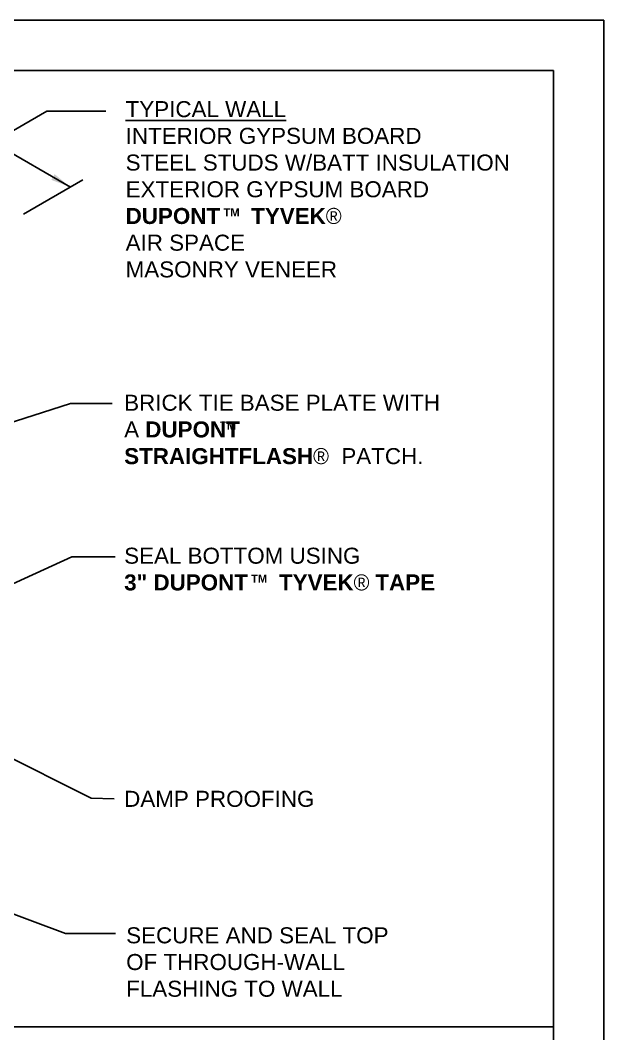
# Model space of a CAD drawing. Extents: x 27.5 to 78.5, y 3.2 to 69.2.
# Drawn here: x 61.04 to 78.52, y 38.82 to 69.18 of the extents above; entities that cross this region are included whole.
import ezdxf

# ---------------------------------------------------------------- set-up
doc = ezdxf.new("R2010")
doc.units = 0
doc.header["$LTSCALE"] = 1.5
doc.header["$MEASUREMENT"] = 0
doc.layers.get('DEFPOINTS').update_dxf_attribs({"linetype": 'CONTINUOUS'})
for name, color, linetype in [('8X11-TTB$0$B', 5, 'CONTINUOUS'), ('TEXT', 7, 'CONTINUOUS'), ('TITLE', 7, 'CONTINUOUS')]:
    doc.layers.add(name, color=color, linetype=linetype)
doc.styles.add('DETAILS', font='sanss___.ttf', dxfattribs={"height": 1})
doc.dimstyles.new('TYVEKDETAILS', dxfattribs={"dimscale": 6, "dimtxt": 1.5, "dimasz": 0.1, "dimexe": 0.75, "dimexo": 0.75, "dimgap": 0.75, "dimtad": 0, "dimtih": 1, "dimtoh": 1, "dimdec": 4, "dimzin": 0, "dimtxsty": 'DETAILS', "dimcen": 0.0625, "dimazin": 3, "dimtfac": 1, "dimtdec": 4, "dimtofl": 0, "dimtmove": 0, "dimatfit": 3, "dimtolj": 1, "dimtzin": 0})

msp = doc.modelspace()

# ---------------------------------------------------------------- linework, layer by layer
at = {"layer": '8X11-TTB$0$B', "color": 7}
for p, q in [((29.018, 67.679), (77.018, 67.679)), ((77.018, 67.679), (77.018, 4.679))]:
    msp.add_line(p, q, dxfattribs=at)
at = {"layer": 'DEFPOINTS'}
for p, q in [((27.518, 69.179), (78.518, 69.179)), ((78.518, 69.179), (78.518, 3.179))]:
    msp.add_line(p, q, dxfattribs=at)
at = {"layer": 'TEXT'}
for p, q in [((60.212, 65.524), (61.831, 66.458)), ((61.831, 66.458), (63.605, 66.455)), ((61.136, 63.373), (62.913, 64.4)), ((63.156, 45.872), (63.854, 45.858))]:
    msp.add_line(p, q, dxfattribs=at)
at = {"layer": 'TITLE', "linetype": 'CONTINUOUS'}
msp.add_line((77.018, 39.025), (29.018, 39.025), dxfattribs=at)

# ---------------------------------------------------------------- texts
at = {"layer": 'TEXT', "attachment_point": 4, "style": 'DETAILS'}
for s, insert, char_height in [('{\\fArial|b0|i0|c0|p34;\\LTYPICAL WALL\\P}INTERIOR GYPSUM BOARD\\PSTEEL STUDS W/BATT INSULATION\\PEXTERIOR GYPSUM BOARD\\P{\\fArial|b1|i0|c0|p34;DUPONT     TYVEK\\fSymbol|b0|i0|c2|p18;â \\P\\fArial|b0|i0|c0|p34;AIR SPACE\\PMASONRY VENEER}', (64.194, 64.113), 0.48), ('{\\fSansSerif|b1|i0|c2|p2;TM}', (67.125, 63.422), 0.24), ('{\\fSansSerif|b1|i0|c2|p2;TM}', (67.021, 57.038), 0.24), ('{\\fSansSerif|b1|i0|c2|p2;TM}', (67.952, 52.453), 0.24), ('DAMP PROOFING', (64.15, 45.851), 0.48), ('SECURE AND SEAL TOP\\POF THROUGH-WALL \\PFLASHING TO WALL', (64.21, 40.962), 0.48)]:
    msp.add_mtext(s, dxfattribs=dict(at, insert=insert, char_height=char_height))
at = {"layer": 'TEXT', "char_height": 0.48, "width": 10.15656, "attachment_point": 4, "style": 'DETAILS'}
for s, insert in [('BRICK TIE BASE PLATE WITH  A {\\fSansSerif|b1|i0|c2|p2;DUPONT     STRAIGHTFLASH\\fSymbol|b0|i0|c2|p18;â}  PATCH.', (64.15, 56.918)), ('SEAL BOTTOM USING \\P{\\fSansSerif|b1|i0|c2|p2;3" DUPONT     TYVEK\\fSymbol|b0|i0|c2|p18;â \\fSansSerif|b1|i0|c2|p2;TAPE}', (64.15, 52.734))]:
    msp.add_mtext(s, dxfattribs=dict(at, insert=insert))

# ---------------------------------------------------------------- leaders
at = {"layer": 'TEXT'}
for points, override in [([(62.537, 64.182), (60.212, 65.524)], {"dimfxl": 3}), ([(54.924, 55.27), (62.541, 57.698), (63.79, 57.698)], {"dimfxl": 3}), ([(50.041, 47.375), (62.582, 53.101), (63.879, 53.101)], {"dimgap": 0.75, "dimtad": 0, "dimfxl": 3}), ([(46.518, 47.705), (62.388, 41.824), (63.888, 41.824)], {"dimgap": 0.75, "dimtad": 0, "dimfxl": 3}), ([(58.981, 47.966), (63.156, 45.872)], {"dimgap": 0.75, "dimtad": 0, "dimfxl": 3})]:
    msp.add_leader(points, dimstyle='TYVEKDETAILS', override=override, dxfattribs=at)

doc.saveas('drawing.dxf')
